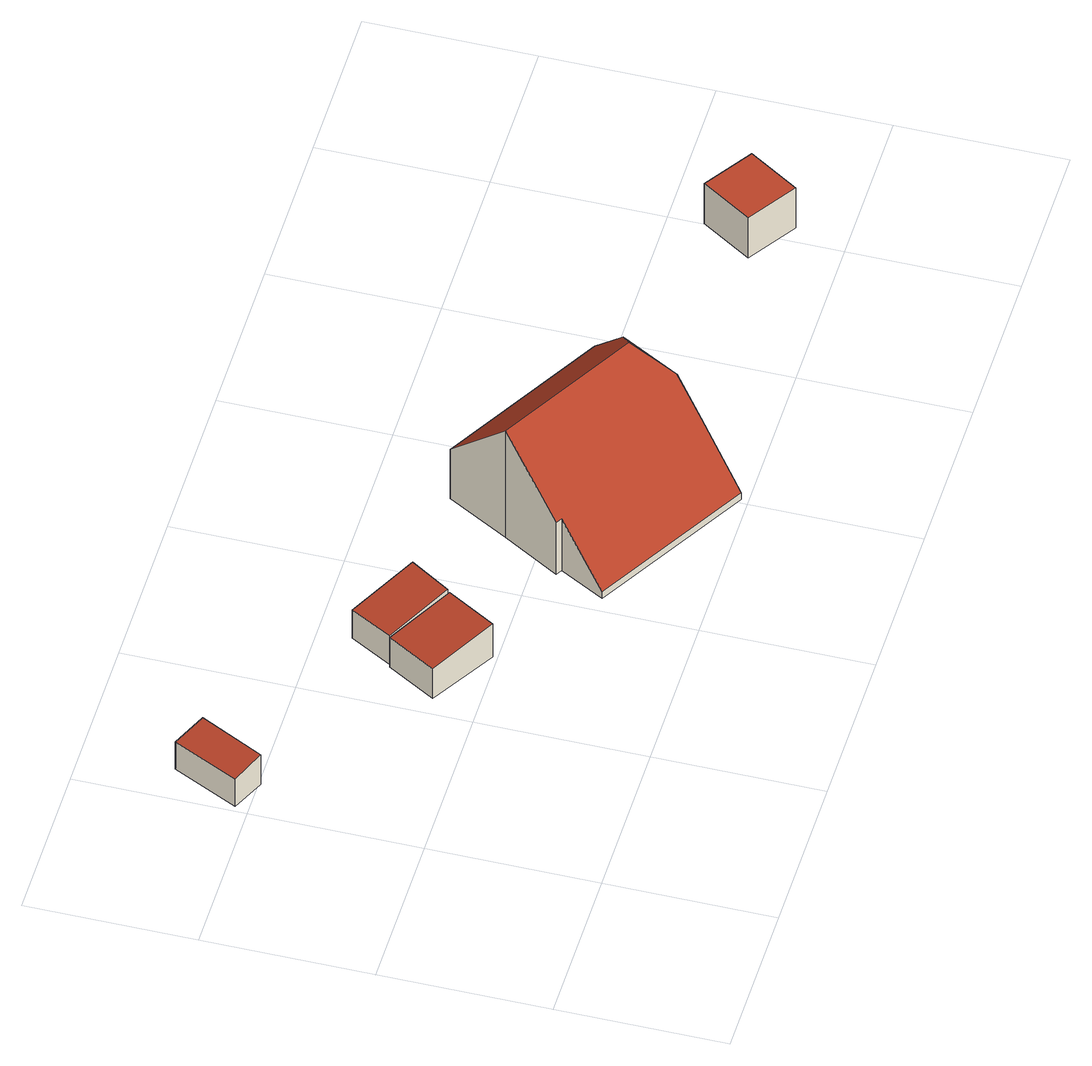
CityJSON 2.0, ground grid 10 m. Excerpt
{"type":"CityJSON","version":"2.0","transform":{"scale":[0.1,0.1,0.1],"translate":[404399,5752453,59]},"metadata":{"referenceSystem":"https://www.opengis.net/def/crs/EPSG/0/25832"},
"CityObjects":{
"building1":{"type":"Building","attributes":{"Gemeindeschluessel":"05515000","Geometrietyp2DReferenz":"3000","function":"31001_2700","roofType":"2100","measuredHeight":2.32},"geometry":[{"type":"Solid","lod":"2","boundaries":[[[[0,1,2,3]],[[4,5,1,0]],[[6,7,5,4]],[[3,2,7,6]],[[4,0,3,6]],[[1,5,7,2]]]],"semantics":{"surfaces":[{"type":"WallSurface"},{"type":"RoofSurface"},{"type":"GroundSurface"}],"values":[[0,0,0,0,1,2]]}}]},
"building2":{"type":"Building","attributes":{"Gemeindeschluessel":"05515000","Geometrietyp2DReferenz":"3000","function":"31001_2700","roofType":"2100","measuredHeight":2.62},"geometry":[{"type":"Solid","lod":"2","boundaries":[[[[8,9,10,11]],[[12,13,9,8]],[[14,15,13,12]],[[11,10,15,14]],[[12,8,11,14]],[[9,13,15,10]]]],"semantics":{"surfaces":[{"type":"WallSurface"},{"type":"RoofSurface"},{"type":"GroundSurface"}],"values":[[0,0,0,0,1,2]]}}]},
"building3":{"type":"Building","attributes":{"Gemeindeschluessel":"05515000","Geometrietyp2DReferenz":"3000","function":"51009_1611","roofType":"2100","measuredHeight":2.58},"geometry":[{"type":"Solid","lod":"2","boundaries":[[[[16,17,18,19]],[[20,21,17,16]],[[22,23,21,20]],[[19,18,23,22]],[[20,16,19,22]],[[17,21,23,18]]]],"semantics":{"surfaces":[{"type":"WallSurface"},{"type":"RoofSurface"},{"type":"GroundSurface"}],"values":[[0,0,0,0,1,2]]}}]},
"building4":{"type":"Building","attributes":{"Gemeindeschluessel":"05515000","Geometrietyp2DReferenz":"3000","function":"31001_1000","roofType":"9999","measuredHeight":8.35},"address":[{"country":"Germany","locality":"Münster","thoroughfareNumber":"26a","thoroughfareName":"Thierstraße"}],"geometry":[{"type":"Solid","lod":"2","boundaries":[[[[24,25,26,27]],[[28,29,25,24]],[[30,31,29,28]],[[32,33,31,30]],[[34,35,33,32]],[[36,37,35,34]],[[38,39,37,36]],[[40,41,39,38]],[[42,43,41,40]],[[27,26,43,42]],[[38,44,40]],[[36,34,32,44,38]],[[30,28,24,27,42,40,44,32]],[[25,29,31,33,35,37,39,41,43,26]]]],"semantics":{"surfaces":[{"type":"WallSurface"},{"type":"RoofSurface"},{"type":"GroundSurface"}],"values":[[0,0,0,0,0,0,0,0,0,0,1,1,1,2]]}}]},
"building5":{"type":"Building","attributes":{"Gemeindeschluessel":"05515000","Geometrietyp2DReferenz":"3000","function":"31001_2700","roofType":"1000","measuredHeight":3.08},"geometry":[{"type":"Solid","lod":"2","boundaries":[[[[45,46,47,48]],[[49,50,46,45]],[[51,52,50,49]],[[48,47,52,51]],[[49,45,48,51]],[[46,50,52,47]]]],"semantics":{"surfaces":[{"type":"WallSurface"},{"type":"RoofSurface"},{"type":"GroundSurface"}],"values":[[0,0,0,0,1,2]]}}]}
},
"vertices":[
[43,237,29],[43,237,6],[23,247,6],[23,247,27],[24,199,29],[24,199,6],[4,208,27],[4,208,6],
[112,126,29],[112,126,6],[151,103,6],[151,103,32],[129,155,29],[129,155,6],[168,132,32],[168,132,6],
[129,155,30],[129,155,8],[168,133,8],[168,133,34],[143,180,30],[143,180,8],[183,157,34],[183,157,8],
[209,57,12],[209,57,7],[302,4,7],[302,4,12],[224,84,47],[224,84,7],[220,86,47],[220,86,7],[240,120,90],[240,120,7],[261,157,45],[261,157,7],[358,102,45],[358,102,7],[347,83,68],[347,83,7],[327,47,68],[327,47,7],[318,31,47],[318,31,7],[323,73,90],
[528,60,39],[528,60,8],[499,79,8],[499,79,39],[509,30,39],[509,30,8],[480,49,39],[480,49,8]
]}
